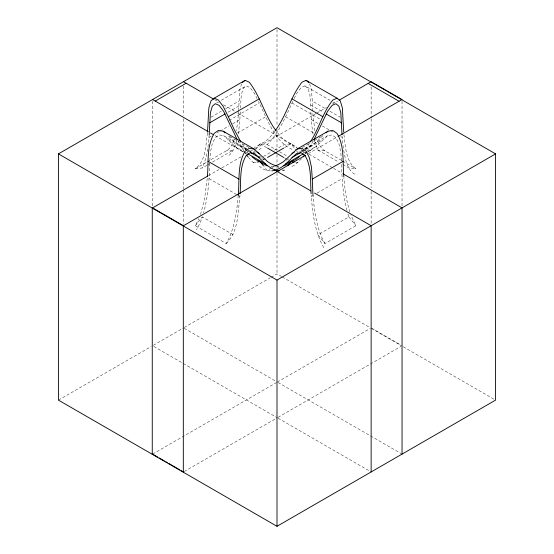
<?xml version="1.0" encoding="UTF-8"?>
<svg xmlns="http://www.w3.org/2000/svg" width="554" height="554" viewBox="0 0 554 554"><rect width="100%" height="100%" fill="white"/><g stroke="black" fill="none" stroke-linecap="round" stroke-linejoin="round"><path stroke-width="0.42" stroke-dasharray="2.77 2.08" d="M209.641 163.333C209.343 179.905 208.062 196.615 203.63 212.646M241.613 83.813L239.737 90.094L238.663 109.498M240.464 108.085L241.295 94.817L243.234 88.328L246.225 85.863L250.055 87.587L254.48 93.384L257.008 98.487M209.204 134.747L207.895 148.237M238.615 110.301L237.895 120.26L236.385 130.751M240.367 111.943L239.487 124.719L238.172 134.089M209.821 160.688L210.395 152.267L212.334 143.541L215.326 137.627L219.162 134.927L223.581 135.619L247.853 149.635M207.251 178.367L204.488 199.53L200.555 214.384M238.213 195.389C236.793 211.863 234.584 228.982 226.233 243.566L195.333 225.727L198.955 218.574M240.014 195.333C237.798 211.676 238.906 231.163 226.233 243.566M207.438 132.995C205.728 145.072 206.123 160.722 195.333 168.721L202.314 167.959L206.725 165.411M207.771 148.978L205.991 158.056L202.314 167.959M236.89 140.217C235.166 146.152 233.213 153.098 227.459 156.36M233.213 234.751L202.314 216.912L200.271 222.452L196.566 229.785M234.224 139.227C232.632 143.659 230.602 148.541 226.233 150.882L207.84 161.498M292.754 101.403C285.739 116.548 279.161 132.648 267.132 144.608L260.158 143.853L257.887 145.716L254.286 147.599M294.202 98.487L296.729 93.384L301.147 87.587L304.984 85.863L329.997 100.302M313.245 140.979L307.352 150.93M309.52 143.264L304.652 150.453M305.469 153.749L306.881 151.63M274.646 131.43C270.823 136.478 266.536 142.066 260.158 143.853L255.325 149.954M303.308 152.232L304.201 151.048M195.333 225.727L202.314 216.912M253.178 152.669L254.785 150.633M282.118 170.867L284.077 170.5L285.684 168.471M301.611 158.679L294.818 165.057L290.061 167.197M341.389 160.688L340.807 152.267L338.868 143.541L335.883 137.627L332.047 134.927L327.629 135.619L317.013 145.82L308.225 151.838M261.142 148.216L257.001 151.2M305.621 149.144L314.319 143.888L322.878 135.619L312.581 141.561M216.794 102.85L218.269 101.998M221.212 100.302L246.225 85.863M210.963 117.213L221.261 111.264M225.672 108.716L238.912 101.07M228.033 112.22L240.54 105.004M229.065 120.391L259.23 102.975M209.031 137.42L211.233 136.145M217.12 132.745L219.329 131.471M220.063 131.049L228.892 125.952M232.569 123.826L239.924 119.581M237.618 132.939L265.574 116.797M195.333 168.721L207.106 161.92M207.459 164.988L209.668 163.714M212.611 162.017L233.213 150.12L226.233 150.882M208.429 175.639L218.858 169.621M221.835 167.904L241.198 156.72M250.089 151.588L254.508 149.04M255.242 148.617L316.036 113.515M316.784 113.085L326.465 107.497M332.421 104.055L337.635 101.043M248.511 157.433L253.178 162.447L255.387 161.172M263.475 156.498L271.571 151.831M274.514 150.127L284.077 144.608L291.051 143.853L293.322 145.716L296.923 147.599M263.095 159.988L265.304 158.714M284.431 147.676L291.051 143.853L295.884 149.954M302.276 147.509L309.638 143.264M271.55 167.952L267.132 170.5L263.912 166.435M272.284 167.53L274.486 166.255M299.672 151.761L304.091 149.213M304.825 148.784L327.629 135.619M286.494 160.182L289.437 158.486M301.203 151.692L304.88 149.566M302.276 151.616L305.219 149.912M305.953 149.49L322.878 139.719M304.762 153.015L306.964 151.741M307.705 151.311L316.528 146.214M305.282 153.534L307.491 152.26M308.211 153.714L337.254 136.942M311.279 196.455L314.222 194.752M317.165 193.055L342.178 178.617M347.995 214.086L348.895 216.912L317.996 234.751L324.976 243.566L355.876 225.727L350.917 215.084M58.426 400.113L151.083 346.617M153.313 345.329L183.471 327.913M184.226 327.483L270.269 277.803M271.017 277.374L277 273.918L281.467 276.501M152.579 454.107L276.578 382.516M277.312 382.094L370.086 328.529M184.219 471.516L277.312 417.771L153.32 346.181M278.046 417.342L369.56 364.511M370.307 364.075L400.985 346.368M311.507 145.744L304.652 148.313M308.294 151.588L311.168 150.141M253.843 152.544L255.754 151.81M303.384 152.911L305.469 152.551M273.752 166.152L270.449 166.38M253.178 162.447L256.28 162.107M270.442 170.874C266.197 170.999 262.208 168.88 259.168 166.048M314.319 140.217L317.996 150.12L324.976 150.882L341.894 160.646M295.704 162.197L298.031 162.447M343.916 134.691C345.599 146.256 345.488 161.166 355.876 168.721L348.895 167.959L343.009 164.566M246.558 148.313C239.003 146.921 233.192 141.194 228.331 135.619L248.926 147.509M245.741 152.551L247.818 152.911M277.457 166.152L278.794 166.387M291.051 143.853C284.673 142.066 280.386 136.478 276.564 131.43M292.041 149.358C273.551 140.695 267.257 118.265 258.455 101.403M242.915 151.588C234.91 148.34 230.152 140.778 223.581 135.619M332.94 101.998L334.408 102.85M309.589 83.813L311.466 90.094L312.29 101.07L325.537 108.716M329.949 111.264L340.246 117.213M310.669 105.004L323.176 112.22M291.979 102.975L320.669 119.539M311.279 119.581L318.64 123.826M322.317 125.952L329.672 130.197M330.406 130.626L334.09 132.745M340.71 136.568L342.178 137.42M285.635 116.797L313.585 132.939M342.628 161.076L355.876 168.721M317.996 150.12L338.598 162.017M214.543 99.63L219.024 102.22M223.504 104.81L234.716 111.278M237.708 113.009L297.173 147.343M300.85 149.462L303.059 150.736M308.952 154.144L332.788 167.904M333.529 168.333L342.469 173.492M267.132 144.608L276.695 150.127M279.638 151.831L287.734 156.498M260.158 143.853L266.779 147.676M284.431 157.869L286.64 159.143M259.064 156.062L261.266 157.336M276.716 166.255L278.925 167.53M282.602 169.656L284.077 170.5M248.594 150.058L251.537 151.761M239.702 145.744L247.063 149.995M247.797 150.418L250.006 151.692M261.772 158.486L264.715 160.182M228.331 139.719L246.724 150.342M247.458 150.764L248.933 151.616M234.681 146.214L244.979 152.163M215.028 135.591L246.412 153.714M209.031 178.617L236.98 194.752M237.721 195.181L239.924 196.455M371.886 328.342L402.045 345.751M282.215 276.931L370.093 327.663M370.834 328.093L400.999 345.509M403.222 346.79L494.078 399.247M184.219 328.342L276.564 381.664M278.046 382.516L401.304 453.678M278.053 418.201L371.145 471.946M324.976 150.882C320.607 148.541 318.578 143.659 316.985 139.227M354.643 174.198C346.382 168.873 345.204 157.821 343.438 148.978M304.984 85.863L307.976 88.328L309.915 94.817L310.746 108.085M296.418 150.633L298.031 152.669M348.895 216.912L355.876 225.727M246.558 150.453L241.689 143.264M247.008 151.048L247.901 152.232M243.857 150.93L237.964 140.979M244.328 151.63L245.741 153.749M324.976 243.566C316.625 228.982 314.409 211.863 312.996 195.389M323.751 247.624C314.734 231.794 312.622 213.186 311.196 195.333M349.92 212.092C346.375 200.915 344.775 189.212 343.889 177.55M346.998 210.451C343.023 195.091 341.853 179.15 341.569 163.333M314.824 130.751L312.678 111.901M313.038 134.089L311.722 124.719L310.842 111.943M343.314 148.237L342.095 136.402M312.636 111.098L312.29 101.07M402.045 101.264L402.045 206.663M371.145 86.881L371.145 117.981M371.145 118.847L371.145 187.958M371.145 191.414L371.145 224.245M277 29.431L277 125.322M277 129.643L277 150.376M277 154.698L277 165.93M277 166.789L277 168.52M277 172.841L277 273.918M183.471 86.015L183.471 115.391M183.471 118.847L183.471 188.824M183.471 189.69L183.471 224.245M152.579 101.264L152.579 206.663"/><path stroke-width="0.83" d="M276.114 165.916L270.601 163.582L267.783 161.726L254.106 149.047L223.207 131.208L218.387 130.446L214.211 133.389C206.365 146.422 208.754 162.218 207.383 176.733M254.106 149.047L249.286 148.285L245.11 151.228C237.264 164.261 239.647 180.057 238.275 194.565M240.09 193.775C241.08 180.923 239.273 166.962 246.225 155.466L250.055 152.766L254.48 153.458C262.236 159.815 268.538 169.759 279.41 170.874M207.508 132.143L208.844 107.933L210.956 100.863L214.211 98.176L245.11 80.337L249.286 82.221C260.719 96.902 264.854 115.911 276.114 130.834M209.204 134.747L210.395 112.656L212.334 106.167L215.326 103.702L219.162 105.426L223.581 111.222L237.133 139.47M343.702 132.143L342.365 107.933L340.253 100.863L336.998 98.176L306.099 80.337L301.923 82.221C290.49 96.902 286.356 115.911 275.089 130.834M336.998 98.176L332.822 100.059C322.67 112.441 319.042 128.625 310.309 141.942M314.076 139.47L327.629 111.222L332.047 105.426L335.883 103.702L338.868 106.167L340.807 112.656L342.005 134.747M303.156 156.817L304.541 154.975M287.831 165.757L291.051 161.692L295.691 159.607L299.167 156.727M343.826 176.733C342.455 162.218 344.837 146.422 336.998 133.389L332.822 130.446L328.003 131.208L297.103 149.047L283.419 161.726L277.824 164.981L275.089 165.916M326.077 132.863L328.003 131.208M242.5 82.491L245.11 80.337M58.426 153.887L277 27.7L495.574 153.887L495.574 400.113L277 526.3L58.426 400.113L58.426 153.887L277 280.082L495.574 153.887M155.245 101.077L186.144 83.239M209.641 122.843L225.09 113.923M240.498 141.284L234.051 129.262L228.331 116.707L259.23 98.868M207.688 176.068L152.579 207.888L183.471 225.727L305.268 155.411M339.124 100.184L371.145 81.694L402.045 99.533L337.995 136.513M267.513 157.44L283.696 148.098M291.979 153.458L294.188 152.184M291.979 157.558L300.808 152.461M285.635 164.053L303.287 153.86M312.927 194.565L312.29 179.115L343.189 161.276M283.953 165.909L288.786 163.555L291.051 161.692L294.153 162.024M271.799 170.874C282.672 169.759 288.973 159.815 296.729 153.458L301.147 152.766L304.984 155.466C311.937 166.962 310.129 180.923 311.119 193.775M297.103 149.047L301.923 148.285L306.099 151.228L309.354 157.675L311.466 167.19L312.29 179.115M257.056 162.024L260.158 161.692L262.423 163.555L267.25 165.909M214.211 98.176L218.387 100.059L223.207 106.382L228.331 116.707M368.168 83.419L399.067 101.257M326.119 113.923L341.569 122.843M291.979 98.868L322.878 116.707M183.471 81.694L213.796 99.201M343.21 173.921L402.045 207.888L402.045 454.107M267.513 148.098L283.696 157.44M257.021 152.184L259.23 153.458M250.401 152.461L259.23 157.558M247.922 153.86L265.574 164.053M152.579 99.533L208.304 131.707M210.548 133.002L213.532 134.726M274.368 169.849L310.822 190.901M314.547 193.048L371.145 225.727L371.145 471.946M208.02 161.276L238.912 179.115M152.579 454.107L157.724 457.078M159.199 457.929L164.344 460.9M165.819 461.752L167.287 462.597M168.762 463.449L179.794 469.82M181.269 470.671L183.471 471.946M306.099 80.337L308.703 82.491M223.207 131.208L225.125 132.863M252.042 156.727L255.519 159.607L260.158 161.692L263.379 165.757M246.668 154.975L248.053 156.817M277 280.082L277 526.3M183.319 225.997L183.319 472.216M152.26 208.062L152.26 454.28"/></g></svg>
